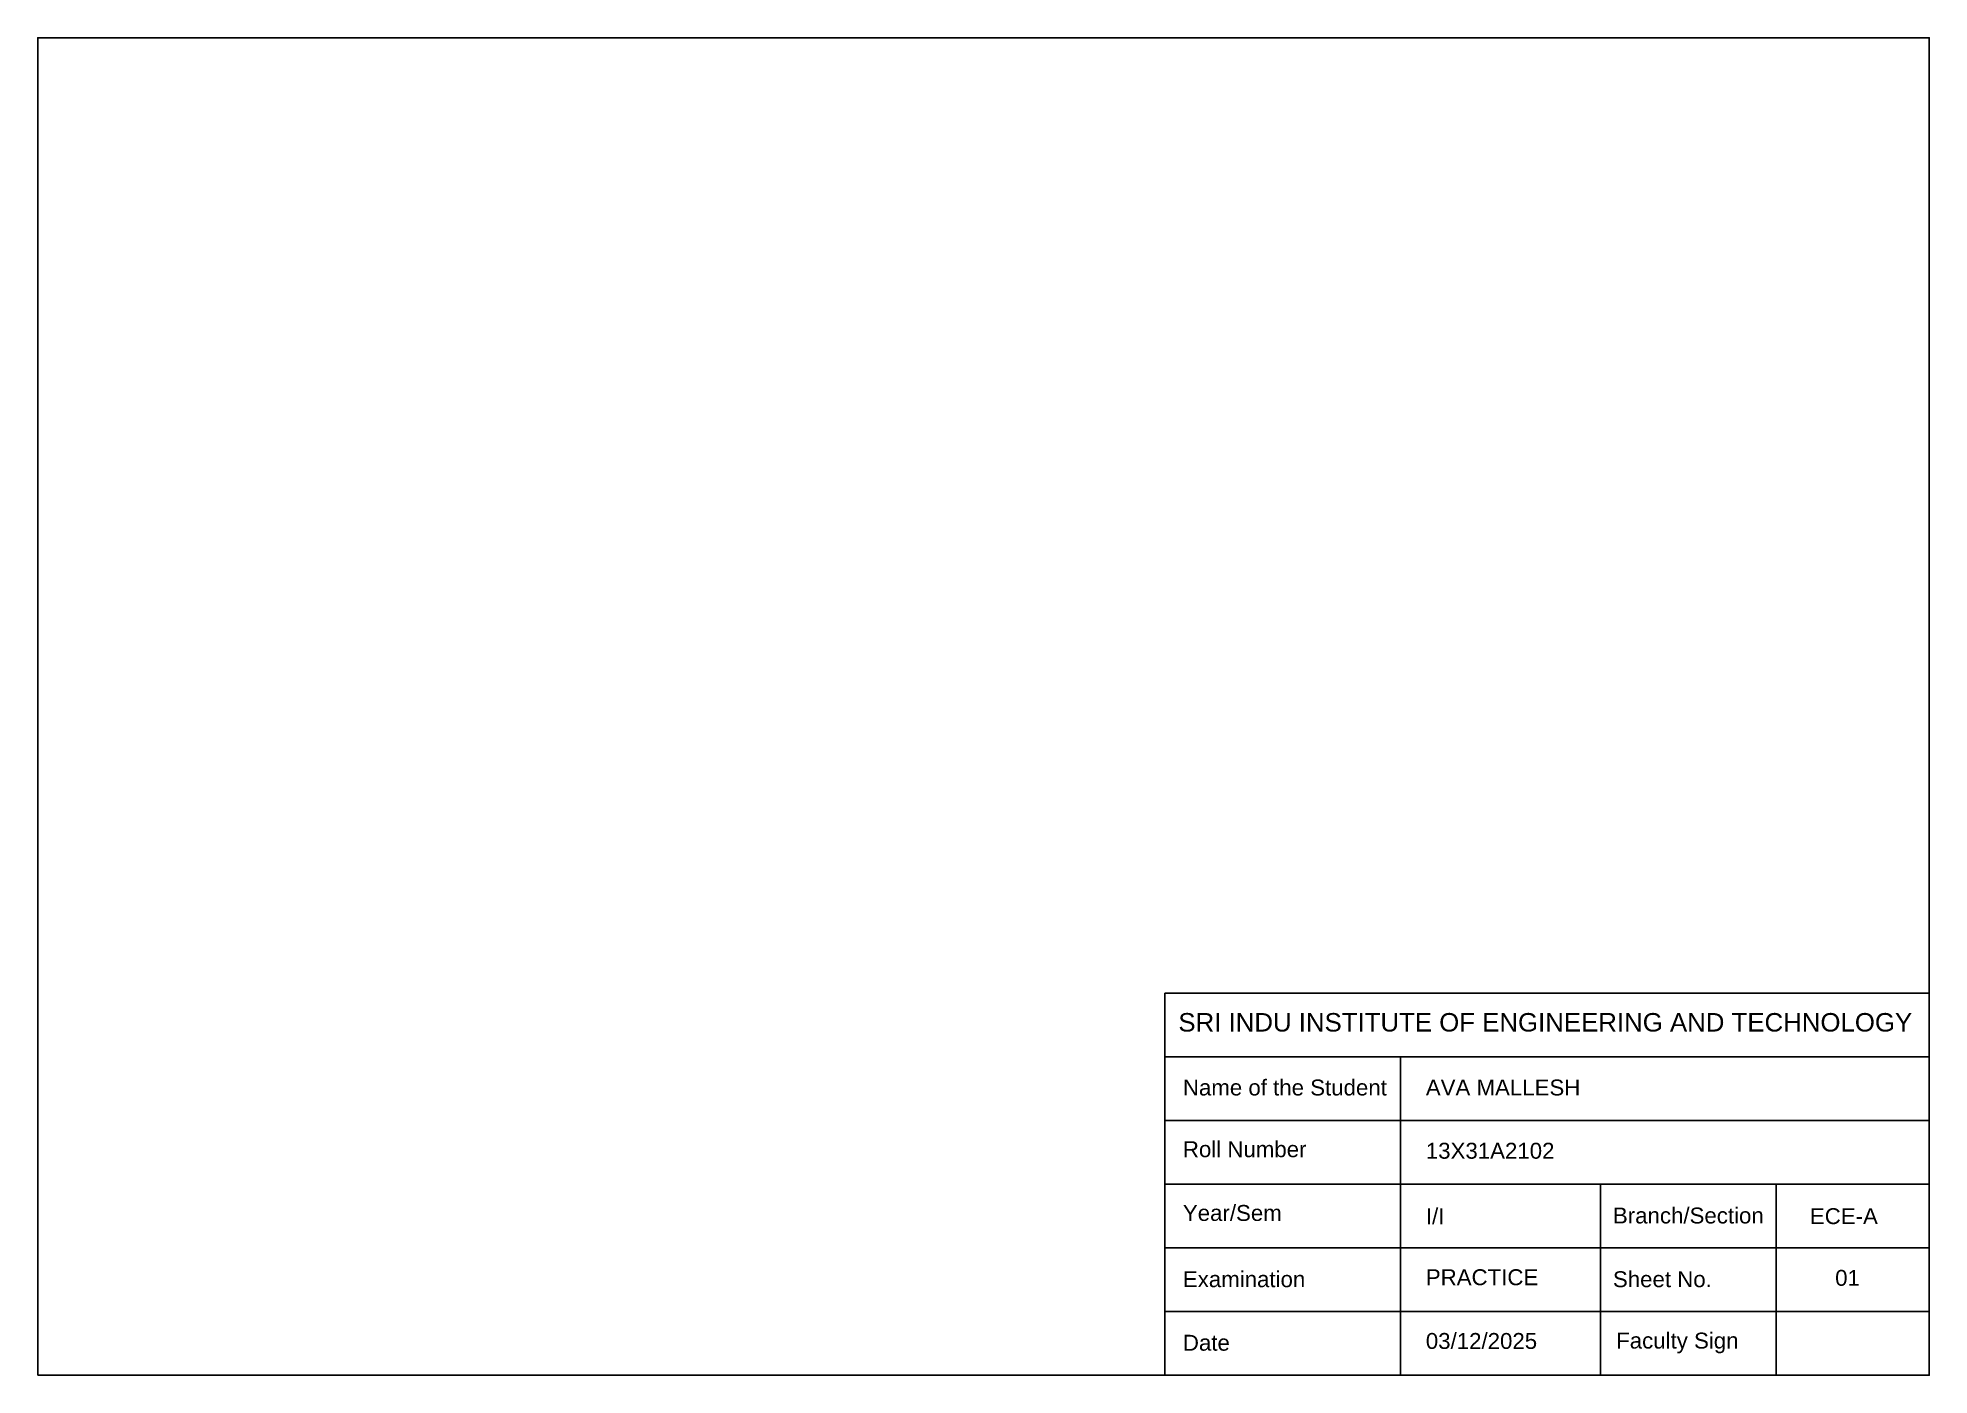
# Model space of a CAD drawing. Header units: millimetres. Extents: x 0 to 297, y 0 to 210.
import ezdxf

# ---------------------------------------------------------------- set-up
doc = ezdxf.new("R2010")
doc.units = ezdxf.units.MM
doc.header["$MEASUREMENT"] = 0
doc.styles.get("Standard").update_dxf_attribs({"font": 'arial.ttf'})

msp = doc.modelspace()

# ---------------------------------------------------------------- linework, layer by layer
for p, q in [((177, 0), (177, 60)), ((177, 60), (297, 60)), ((297, 60), (297, 0)), ((177, 50), (297, 50)), ((214, 50), (214, 0)), ((177, 40), (297, 40)), ((177, 30), (297, 30)), ((245.41, 30), (245.41, 0)), ((272.95, 30), (272.95, 0)), ((177, 20), (297, 20)), ((177, 10), (297, 10)), ((297, 0), (177, 0))]:
    msp.add_line(p, q)
msp.add_lwpolyline([(0, 0), (297, 0), (297, 210), (0, 210)], close=True)

# ---------------------------------------------------------------- texts
for s, height, p in [('SRI INDU INSTITUTE OF ENGINEERING AND TECHNOLOGY', 2.9, (179.1, 53.96)), ('Name of the Student', 2.5, (179.81, 43.92)), ('AVA MALLESH', 2.5, (217.96, 43.92)), ('Roll Number', 2.5, (179.81, 34.23)), ('13X31A2102', 2.5, (217.96, 33.99)), ('Year/Sem', 2.5, (179.81, 24.22)), ('I/I', 2.5, (217.96, 23.7)), ('Branch/Section', 2.5, (247.34, 23.82)), ('ECE-A', 2.5, (278.27, 23.72)), ('Examination', 2.5, (179.81, 13.82)), ('PRACTICE', 2.5, (217.96, 14.13)), ('Sheet No.', 2.5, (247.34, 13.82)), ('01', 2.5, (282.24, 14.03)), ('Date', 2.5, (179.81, 3.84)), ('03/12/2025', 2.5, (217.96, 4.12)), ('Faculty Sign', 2.5, (247.85, 4.18))]:
    msp.add_text(s, height=height).set_placement(p)

doc.saveas('drawing.dxf')
